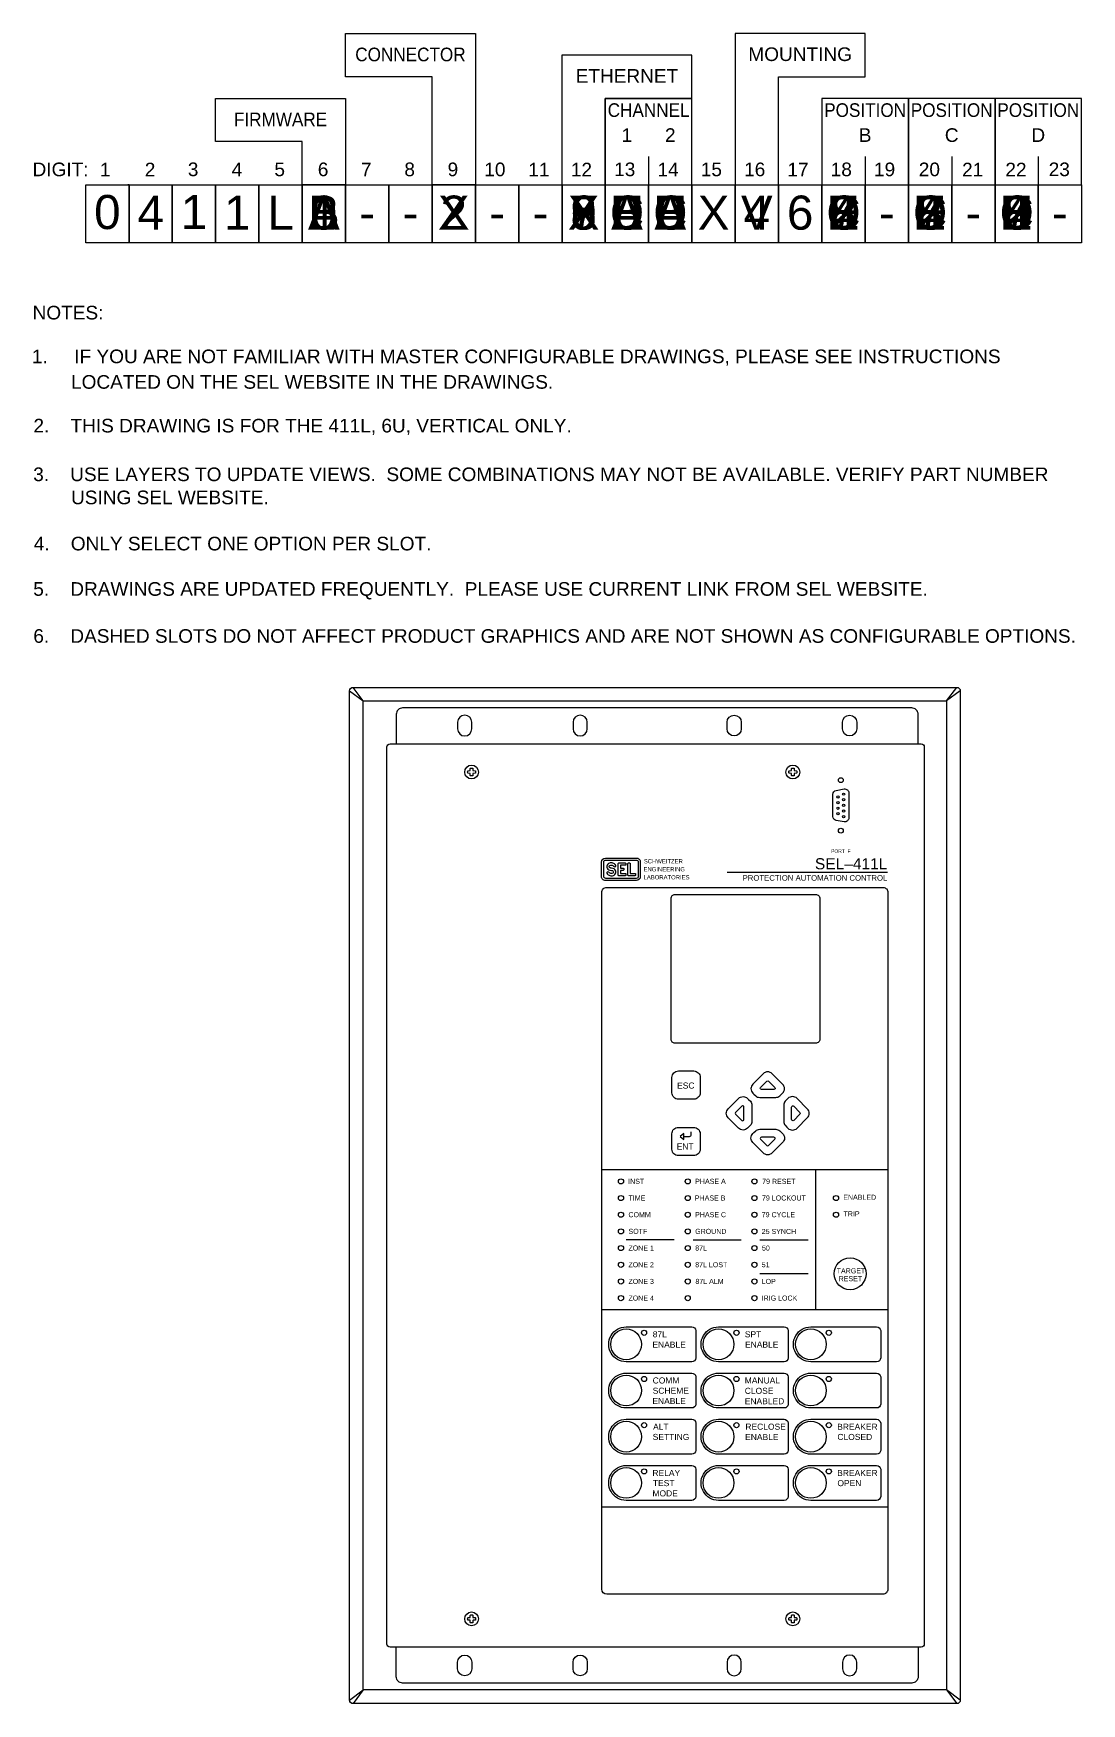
# Model space of a CAD drawing. Extents: x 1 to 47, y 1 to 34.6.
# Drawn here: x 0.99 to 21.41, y 2.04 to 34.58 of the extents above; entities that cross this region are included whole.
import ezdxf
from ezdxf.enums import TextEntityAlignment as Align

# ---------------------------------------------------------------- set-up
doc = ezdxf.new("R2010")
doc.units = 0
doc.header["$MEASUREMENT"] = 0
for name, color, linetype in [('10_0______DWG_', 7, 'CONTINUOUS'), ('1_0______FIRMWARE_', 7, 'CONTINUOUS'), ('1_1__0__STANDARD_CURRENT_D', 7, 'CONTINUOUS'), ('1_2__1__STANDARD_CURRENT_D', 7, 'CONTINUOUS'), ('1_3__A__STANDARD_CURRENT_D', 7, 'CONTINUOUS'), ('1_4__B__STANDARD_CURRENT_D', 7, 'CONTINUOUS'), ('2_0______CONNECTOR_TYPE_', 7, 'CONTINUOUS'), ('2_1__X__SCREW_TERMINAL_BLO', 7, 'CONTINUOUS'), ('2_2__2__CONNECTORIZED', 7, 'CONTINUOUS'), ('3_0______ETHERNET_CONNECTI', 7, 'CONTINUOUS'), ('3_1__X__NONE', 7, 'CONTINUOUS'), ('3_2__6___4__10-100BASE-T_C', 7, 'CONTINUOUS'), ('3_3__7___4__100BASE-FX_CON', 7, 'CONTINUOUS'), ('3_4__8___2__10-100BASE-T__', 7, 'CONTINUOUS'), ('3_5__9___2__100-1000BASE__', 7, 'CONTINUOUS'), ('4_0______CHANNEL_1_', 7, 'CONTINUOUS'), ('4_1__0__NONE', 7, 'CONTINUOUS'), ('4_2__A__ISOLATED_EIA-422', 7, 'CONTINUOUS'), ('4_3__B__ISOLATED_G_703_CO-', 7, 'CONTINUOUS'), ('4_4__C__850_NM_IEEE_C37_94', 7, 'CONTINUOUS'), ('4_5__D__1300_NM_FIBER', 7, 'CONTINUOUS'), ('4_6__E__1550_NM_FIBER', 7, 'CONTINUOUS'), ('4_7__H__1300_NM_IEEE_C37_9', 7, 'CONTINUOUS'), ('5_0______CHANNEL_2_', 7, 'CONTINUOUS'), ('5_1__0__NONE', 7, 'CONTINUOUS'), ('5_2__A__ISOLATED_EIA-422', 7, 'CONTINUOUS'), ('5_3__B__ISOLATED_G_703_CO-', 7, 'CONTINUOUS'), ('5_4__C__850_NM_IEEE_C37_94', 7, 'CONTINUOUS'), ('5_5__D__1300_NM_FIBER', 7, 'CONTINUOUS'), ('5_6__E__1550_NM_FIBER', 7, 'CONTINUOUS'), ('5_7__H__1300_NM_IEEE_C37_9', 7, 'CONTINUOUS'), ('6_0______MOUNTING_', 7, 'CONTINUOUS'), ('6_1__V__VERTICAL_RACK_MOUN', 7, 'CONTINUOUS'), ('6_2__4__VERTICAL_PANEL_MOU', 7, 'CONTINUOUS'), ('7_0______IO_BOARD_POSITION', 7, 'CONTINUOUS'), ('7_1__2___8__OPTOISOLATED_I', 7, 'CONTINUOUS'), ('7_2__7___8__OPTOISOLATED_I', 7, 'CONTINUOUS'), ('7_3__C___18__COMMON____6__', 7, 'CONTINUOUS'), ('7_4__D___18__COMMON____6__', 7, 'CONTINUOUS'), ('7_5__E___8__OPTOISOLATED_I', 7, 'CONTINUOUS'), ('7_6__4___18__COMMON____6__', 7, 'CONTINUOUS'), ('7_7__8___8__OPTOISOLATED_I', 7, 'CONTINUOUS'), ('8_0______IO_BOARD_POSITION', 7, 'CONTINUOUS'), ('8_1__2___8__OPTOISOLATED_I', 7, 'CONTINUOUS'), ('8_2__7___8__OPTOISOLATED_I', 7, 'CONTINUOUS'), ('8_3__C___18__COMMON____6__', 7, 'CONTINUOUS'), ('8_4__D___18__COMMON____6__', 7, 'CONTINUOUS'), ('8_5__E___8__OPTOISOLATED_I', 7, 'CONTINUOUS'), ('8_6__4___18__COMMON____6__', 7, 'CONTINUOUS'), ('8_7__8___8__OPTOISOLATED_I', 7, 'CONTINUOUS'), ('9_0______IO_BOARD_POSITION', 7, 'CONTINUOUS'), ('9_1__0__EMPTY_IO_BOARD_POS', 7, 'CONTINUOUS'), ('9_2__2___8__OPTOISOLATED_I', 7, 'CONTINUOUS'), ('9_3__7___8__OPTOISOLATED_I', 7, 'CONTINUOUS'), ('9_4__C___18__COMMON____6__', 7, 'CONTINUOUS'), ('9_5__D___18__COMMON____6__', 7, 'CONTINUOUS'), ('9_6__E___8__OPTOISOLATED_I', 7, 'CONTINUOUS'), ('9_7__4___18__COMMON____6__', 7, 'CONTINUOUS'), ('9_8__8___8__OPTOISOLATED_I', 7, 'CONTINUOUS')]:
    doc.layers.add(name, color=color, linetype=linetype)
doc.styles.add('ARIAL', font='arial.ttf')

msp = doc.modelspace()

# ---------------------------------------------------------------- linework, layer by layer
at = {"layer": '10_0______DWG_'}
for points in [[(8.757, 33.734), (7.069, 33.734), (7.069, 34.578), (9.601, 34.578), (9.601, 31.625), (8.757, 31.625), (8.757, 33.734)], [(15.507, 33.734), (17.195, 33.734), (17.195, 34.578), (14.664, 34.578), (14.664, 31.625), (15.507, 31.625), (15.507, 33.734)], [(12.132, 33.312), (13.82, 33.312), (13.82, 34.156), (11.288, 34.156), (11.288, 31.625), (12.132, 31.625), (12.132, 33.312)], [(6.226, 32.469), (4.538, 32.469), (4.538, 33.312), (7.07, 33.312), (7.07, 31.625), (6.226, 31.625), (6.226, 32.469)], [(13.82, 31.625), (13.82, 33.312), (12.132, 33.312), (12.132, 31.625), (13.82, 31.625)], [(18.039, 31.625), (18.039, 33.312), (16.351, 33.312), (16.351, 31.625), (18.039, 31.625)], [(19.726, 31.625), (19.726, 33.312), (18.039, 33.312), (18.039, 31.625), (19.726, 31.625)], [(21.413, 31.625), (21.413, 33.312), (19.726, 33.312), (19.726, 31.625), (21.413, 31.625)], [(12.976, 32.18), (12.976, 31.625)], [(17.195, 32.18), (17.195, 31.625)], [(18.882, 32.18), (18.882, 31.625)], [(20.569, 32.18), (20.569, 31.625)], [(2.851, 30.5), (2.007, 30.5), (2.007, 31.625), (2.851, 31.625), (2.851, 30.5)], [(3.695, 30.5), (2.851, 30.5), (2.851, 31.625), (3.695, 31.625), (3.695, 30.5)], [(4.538, 30.5), (3.695, 30.5), (3.695, 31.625), (4.538, 31.625), (4.538, 30.5)], [(5.382, 30.5), (4.538, 30.5), (4.538, 31.625), (5.382, 31.625), (5.382, 30.5)], [(6.226, 30.5), (5.382, 30.5), (5.382, 31.625), (6.226, 31.625), (6.226, 30.5)], [(7.07, 30.5), (6.226, 30.5), (6.226, 31.625), (7.07, 31.625), (7.07, 30.5)], [(7.913, 30.5), (7.07, 30.5), (7.07, 31.625), (7.913, 31.625), (7.913, 30.5)], [(8.757, 30.5), (7.913, 30.5), (7.913, 31.625), (8.757, 31.625), (8.757, 30.5)], [(9.601, 30.5), (8.757, 30.5), (8.757, 31.625), (9.601, 31.625), (9.601, 30.5)], [(10.445, 30.5), (9.601, 30.5), (9.601, 31.625), (10.445, 31.625), (10.445, 30.5)], [(11.289, 30.5), (10.445, 30.5), (10.445, 31.625), (11.289, 31.625), (11.289, 30.5)], [(12.132, 30.5), (11.289, 30.5), (11.289, 31.625), (12.132, 31.625), (12.132, 30.5)], [(12.976, 30.5), (12.132, 30.5), (12.132, 31.625), (12.976, 31.625), (12.976, 30.5)], [(13.82, 30.5), (12.976, 30.5), (12.976, 31.625), (13.82, 31.625), (13.82, 30.5)], [(14.664, 30.5), (13.82, 30.5), (13.82, 31.625), (14.664, 31.625), (14.664, 30.5)], [(15.507, 30.5), (14.664, 30.5), (14.664, 31.625), (15.507, 31.625), (15.507, 30.5)], [(16.351, 30.5), (15.507, 30.5), (15.507, 31.625), (16.351, 31.625), (16.351, 30.5)], [(17.195, 30.5), (16.351, 30.5), (16.351, 31.625), (17.195, 31.625), (17.195, 30.5)], [(18.038, 30.5), (17.195, 30.5), (17.195, 31.625), (18.038, 31.625), (18.038, 30.5)], [(18.882, 30.5), (18.038, 30.5), (18.038, 31.625), (18.882, 31.625), (18.882, 30.5)], [(19.726, 30.5), (18.882, 30.5), (18.882, 31.625), (19.726, 31.625), (19.726, 30.5)], [(20.57, 30.5), (19.726, 30.5), (19.726, 31.625), (20.57, 31.625), (20.57, 30.5)], [(21.413, 30.5), (20.57, 30.5), (20.57, 31.625), (21.413, 31.625), (21.413, 30.5)], [(17.628, 18.233), (14.504, 18.233)], [(17.638, 12.437), (12.062, 12.437)], [(16.228, 12.437), (16.228, 9.712)], [(13.477, 11.073), (12.539, 11.073)], [(13.842, 11.073), (14.78, 11.073)], [(15.144, 11.073), (16.082, 11.073)], [(15.144, 10.42), (16.082, 10.42)], [(17.638, 9.712), (12.062, 9.712)], [(17.638, 5.862), (12.062, 5.862)]]:
    msp.add_lwpolyline(points, dxfattribs=at)
for points in [[(9.603, 20.171, -0.391794), (9.595, 20.162), (9.555, 20.16, 0.399739), (9.554, 20.159), (9.552, 20.119, -0.391859), (9.544, 20.111), (9.51, 20.111, -0.391764), (9.502, 20.119), (9.5, 20.159, 0.399816), (9.499, 20.16), (9.459, 20.162, -0.391825), (9.451, 20.171), (9.45, 20.187), (9.451, 20.204, -0.391806), (9.459, 20.213), (9.499, 20.215, 0.399638), (9.5, 20.216), (9.502, 20.256, -0.391814), (9.51, 20.264), (9.544, 20.264, -0.39186), (9.552, 20.256), (9.554, 20.216, 0.399739), (9.555, 20.215), (9.595, 20.213, -0.391769), (9.603, 20.204), (9.604, 20.187), (9.603, 20.171)], [(15.863, 20.171, -0.391794), (15.855, 20.162), (15.815, 20.16, 0.399739), (15.814, 20.159), (15.812, 20.119, -0.391859), (15.804, 20.111), (15.77, 20.111, -0.391764), (15.762, 20.119), (15.76, 20.159, 0.399816), (15.759, 20.16), (15.719, 20.162, -0.391825), (15.711, 20.171), (15.71, 20.187), (15.711, 20.204, -0.391806), (15.719, 20.213), (15.759, 20.215, 0.399638), (15.76, 20.216), (15.762, 20.256, -0.391814), (15.77, 20.264), (15.804, 20.264, -0.39186), (15.812, 20.256), (15.814, 20.216, 0.399739), (15.815, 20.215), (15.855, 20.213, -0.391769), (15.863, 20.204), (15.864, 20.187), (15.863, 20.171)], [(13.664, 13.088), (13.772, 13.088, 0.414214), (13.807, 13.123), (13.807, 13.18)], [(13.664, 13.088), (13.772, 13.088, 0.414214), (13.807, 13.123), (13.807, 13.18)], [(9.603, 3.671, -0.391794), (9.595, 3.662), (9.555, 3.66, 0.399739), (9.554, 3.659), (9.552, 3.619, -0.391859), (9.544, 3.611), (9.51, 3.611, -0.391764), (9.502, 3.619), (9.5, 3.659, 0.399816), (9.499, 3.66), (9.459, 3.662, -0.391825), (9.451, 3.671), (9.45, 3.687), (9.451, 3.704, -0.391806), (9.459, 3.713), (9.499, 3.715, 0.399638), (9.5, 3.716), (9.502, 3.756, -0.391814), (9.51, 3.764), (9.544, 3.764, -0.39186), (9.552, 3.756), (9.554, 3.716, 0.399739), (9.555, 3.715), (9.595, 3.713, -0.391769), (9.603, 3.704), (9.604, 3.687), (9.603, 3.671)], [(15.863, 3.671, -0.391794), (15.855, 3.662), (15.815, 3.66, 0.399739), (15.814, 3.659), (15.812, 3.619, -0.391859), (15.804, 3.611), (15.77, 3.611, -0.391764), (15.762, 3.619), (15.76, 3.659, 0.399816), (15.759, 3.66), (15.719, 3.662, -0.391825), (15.711, 3.671), (15.71, 3.687), (15.711, 3.704, -0.391806), (15.719, 3.713), (15.759, 3.715, 0.399638), (15.76, 3.716), (15.762, 3.756, -0.391814), (15.77, 3.764), (15.804, 3.764, -0.39186), (15.812, 3.756), (15.814, 3.716, 0.399739), (15.815, 3.715), (15.855, 3.713, -0.391769), (15.863, 3.704), (15.864, 3.687), (15.863, 3.671)]]:
    msp.add_lwpolyline(points, format="xyb", dxfattribs=at)
for points in [[(16.877, 19.78), (16.877, 19.295, -0.46318), (16.785, 19.217), (16.631, 19.245, -0.363045), (16.566, 19.322), (16.566, 19.752, -0.360245), (16.631, 19.83), (16.785, 19.857, -0.463312)], [(12.136, 18.512), (12.739, 18.512, -0.41811), (12.814, 18.435), (12.814, 18.152, -0.404471), (12.739, 18.073), (12.136, 18.073, -0.41811), (12.06, 18.15), (12.06, 18.433, -0.404471)], [(12.142, 18.471), (12.735, 18.471, -0.378768), (12.775, 18.436), (12.775, 18.151, -0.441125), (12.735, 18.115), (12.142, 18.115, -0.378768), (12.102, 18.15), (12.102, 18.435, -0.441125)], [(12.246, 18.418, 0.192116), (12.182, 18.393, 0.12608), (12.162, 18.354, 0.336344), (12.198, 18.284, 0.087668), (12.25, 18.27, -0.022201), (12.265, 18.267, -0.039737), (12.276, 18.264, -0.23043), (12.295, 18.245, -0.182747), (12.293, 18.231, -0.221111), (12.259, 18.211, -0.058363), (12.237, 18.211, -0.13415), (12.215, 18.222, 0.006668), (12.202, 18.237, 0.085557), (12.2, 18.239, 0.231613), (12.169, 18.237, 0.170757), (12.163, 18.229, 0.118457), (12.165, 18.217, 0.153081), (12.191, 18.184, 0.186266), (12.255, 18.165, 0.192116), (12.319, 18.191, 0.12608), (12.339, 18.229, 0.336344), (12.303, 18.299, 0.087668), (12.251, 18.314, -0.022201), (12.236, 18.316, -0.039737), (12.225, 18.32, -0.23043), (12.206, 18.338, -0.182747), (12.208, 18.353, -0.221111), (12.243, 18.372, -0.058363), (12.264, 18.372, -0.13415), (12.287, 18.361, 0.006668), (12.299, 18.346, 0.085557), (12.302, 18.344, 0.231613), (12.332, 18.346, 0.170757), (12.338, 18.354, 0.118457), (12.337, 18.366, 0.153081), (12.311, 18.399, 0.186266)], [(12.396, 18.415), (12.522, 18.415, -0.424366), (12.533, 18.403), (12.533, 18.382, -0.404134), (12.522, 18.371), (12.427, 18.371), (12.427, 18.313), (12.482, 18.313, -0.477137), (12.491, 18.303), (12.491, 18.279, -0.353971), (12.482, 18.269), (12.427, 18.269), (12.427, 18.211), (12.522, 18.211, -0.424366), (12.533, 18.199), (12.533, 18.179, -0.404134), (12.522, 18.167), (12.396, 18.167, -0.432614), (12.384, 18.18), (12.384, 18.402, -0.396049)], [(12.584, 18.415), (12.606, 18.415, -0.432614), (12.618, 18.402), (12.618, 18.211), (12.71, 18.211, -0.424366), (12.722, 18.199), (12.722, 18.179, -0.404134), (12.71, 18.167), (12.584, 18.167, -0.432614), (12.572, 18.18), (12.572, 18.402, -0.396049)], [(12.162, 17.939), (17.548, 17.938, -0.44444), (17.638, 17.839), (17.638, 4.268, -0.41429), (17.538, 4.168), (12.162, 4.168, -0.414132), (12.062, 4.268), (12.062, 17.839, -0.414234)], [(16.233, 14.902), (13.493, 14.902, -0.414221), (13.413, 14.982), (13.413, 17.722, -0.414221), (13.493, 17.802), (16.233, 17.802, -0.414221), (16.313, 17.722), (16.313, 14.982, -0.414221)], [(13.556, 14.363), (13.856, 14.363, -0.414214), (13.981, 14.238), (13.981, 13.938, -0.414214), (13.856, 13.813), (13.556, 13.813, -0.414214), (13.431, 13.938), (13.431, 14.238, -0.414214)], [(13.556, 14.363), (13.856, 14.363, -0.414214), (13.981, 14.238), (13.981, 13.938, -0.414214), (13.856, 13.813), (13.556, 13.813, -0.414214), (13.431, 13.938), (13.431, 14.238, -0.414214)], [(15.453, 13.849, 0.176539), (15.531, 13.876), (15.568, 13.912), (15.587, 13.931, 0.414214), (15.587, 14.108), (15.385, 14.309, 0.414214), (15.209, 14.309), (15.007, 14.108, 0.414214), (15.007, 13.931), (15.026, 13.912), (15.063, 13.876, 0.176539), (15.141, 13.849)], [(15.314, 14.164), (15.435, 14.043, -0.66386), (15.418, 14.002), (15.176, 14.002, -0.66386), (15.159, 14.043), (15.28, 14.164, -0.408376)], [(14.987, 13.382, -0.176539), (14.96, 13.304), (14.924, 13.267), (14.905, 13.248, -0.414214), (14.729, 13.248), (14.527, 13.45, -0.414214), (14.527, 13.626), (14.729, 13.828, -0.414214), (14.905, 13.828), (14.924, 13.809), (14.96, 13.772, -0.176539), (14.987, 13.694)], [(14.672, 13.521), (14.793, 13.4, 0.66386), (14.834, 13.417), (14.834, 13.659, 0.66386), (14.793, 13.676), (14.672, 13.555, 0.408376)], [(15.609, 13.382, 0.176539), (15.636, 13.304), (15.672, 13.267), (15.691, 13.248, 0.414214), (15.868, 13.248), (16.069, 13.45, 0.414214), (16.069, 13.626), (15.868, 13.828, 0.414214), (15.691, 13.828), (15.672, 13.809), (15.636, 13.772, 0.176539), (15.609, 13.694)], [(15.924, 13.521), (15.803, 13.4, -0.66386), (15.762, 13.417), (15.762, 13.659, -0.66386), (15.803, 13.676), (15.924, 13.555, -0.408376)], [(13.555, 13.263), (13.855, 13.263, -0.414214), (13.98, 13.138), (13.98, 12.838, -0.414214), (13.855, 12.713), (13.555, 12.713, -0.414214), (13.43, 12.838), (13.43, 13.138, -0.414214)], [(13.555, 13.263), (13.855, 13.263, -0.414214), (13.98, 13.138), (13.98, 12.838, -0.414214), (13.855, 12.713), (13.555, 12.713, -0.414214), (13.43, 12.838), (13.43, 13.138, -0.414214)], [(15.453, 13.226, -0.176539), (15.531, 13.199), (15.568, 13.163), (15.587, 13.144, -0.414214), (15.587, 12.967), (15.385, 12.766, -0.414214), (15.209, 12.766), (15.007, 12.967, -0.414214), (15.007, 13.144), (15.026, 13.163), (15.063, 13.199, -0.176539), (15.141, 13.226)], [(15.314, 12.911), (15.435, 13.032, 0.66386), (15.418, 13.073), (15.176, 13.073, 0.66386), (15.159, 13.032), (15.28, 12.911, 0.408376)], [(12.538, 9.377), (13.817, 9.377, -0.385887), (13.898, 9.304), (13.898, 8.771, -0.395152), (13.817, 8.697), (12.538, 8.697, -1.000771)], [(14.338, 9.377), (15.617, 9.377, -0.385887), (15.698, 9.304), (15.698, 8.771, -0.395152), (15.617, 8.697), (14.338, 8.697, -1.000771)], [(16.138, 9.377), (17.417, 9.377, -0.385887), (17.498, 9.304), (17.498, 8.771, -0.395152), (17.417, 8.697), (16.138, 8.697, -1.000771)], [(12.538, 8.477), (13.817, 8.477, -0.385887), (13.899, 8.404), (13.899, 7.871, -0.395152), (13.817, 7.797), (12.538, 7.797, -1.000771)], [(14.338, 8.477), (15.617, 8.477, -0.385887), (15.698, 8.404), (15.698, 7.871, -0.395152), (15.617, 7.797), (14.338, 7.797, -1.000771)], [(16.138, 8.477), (17.417, 8.477, -0.385887), (17.498, 8.404), (17.498, 7.871, -0.395152), (17.417, 7.797), (16.138, 7.797, -1.000771)], [(12.538, 7.577), (13.817, 7.577, -0.385887), (13.899, 7.504), (13.899, 6.971, -0.395152), (13.817, 6.897), (12.538, 6.897, -1.000771)], [(14.338, 7.577), (15.617, 7.577, -0.385887), (15.698, 7.504), (15.698, 6.971, -0.395152), (15.617, 6.897), (14.338, 6.897, -1.000771)], [(16.138, 7.577), (17.417, 7.577, -0.385887), (17.498, 7.504), (17.498, 6.971, -0.395152), (17.417, 6.897), (16.138, 6.897, -1.000771)], [(12.538, 6.677), (13.817, 6.677, -0.385887), (13.899, 6.604), (13.899, 6.071, -0.395152), (13.817, 5.997), (12.538, 5.997, -1.000771)], [(14.338, 6.677), (15.617, 6.677, -0.385887), (15.698, 6.604), (15.698, 6.071, -0.395152), (15.617, 5.997), (14.338, 5.997, -1.000771)], [(16.138, 6.677), (17.417, 6.677, -0.385887), (17.498, 6.604), (17.498, 6.071, -0.395152), (17.417, 5.997), (16.138, 5.997, -1.000771)]]:
    msp.add_lwpolyline(points, format="xyb", close=True, dxfattribs=at)
msp.add_lwpolyline([(13.664, 13.146), (13.589, 13.088), (13.664, 13.03)], close=True, dxfattribs=at)
msp.add_lwpolyline([(13.664, 13.146), (13.589, 13.088), (13.664, 13.03)], close=True, dxfattribs=at)
for centre, radius in [((9.527, 20.187), 0.135), ((15.787, 20.187), 0.135), ((16.722, 20.029), 0.047), ((16.666, 19.701), 0.0225), ((16.666, 19.592), 0.0225), ((16.777, 19.756), 0.0225), ((16.777, 19.646), 0.0225), ((16.777, 19.537), 0.0225), ((16.666, 19.483), 0.0225), ((16.666, 19.374), 0.0225), ((16.777, 19.428), 0.0225), ((16.777, 19.319), 0.0225), ((16.722, 19.045), 0.047), ((12.438, 12.212), 0.05), ((13.738, 12.212), 0.05), ((15.038, 12.212), 0.05), ((12.438, 11.887), 0.05), ((13.738, 11.887), 0.05), ((15.038, 11.887), 0.05), ((16.628, 11.887), 0.05), ((12.438, 11.562), 0.05), ((13.738, 11.562), 0.05), ((15.038, 11.562), 0.05), ((16.628, 11.562), 0.05), ((12.438, 11.237), 0.05), ((13.738, 11.237), 0.05), ((15.038, 11.237), 0.05), ((12.438, 10.912), 0.05), ((13.738, 10.912), 0.05), ((15.038, 10.912), 0.05), ((12.438, 10.587), 0.05), ((13.738, 10.587), 0.05), ((15.038, 10.587), 0.05), ((16.903, 10.412), 0.31), ((12.438, 10.262), 0.05), ((13.738, 10.262), 0.05), ((15.038, 10.262), 0.05), ((12.438, 9.937), 0.05), ((13.738, 9.937), 0.05), ((15.038, 9.937), 0.05), ((12.538, 9.037), 0.3), ((12.888, 9.262), 0.05), ((14.338, 9.037), 0.3), ((14.688, 9.262), 0.05), ((16.138, 9.037), 0.3), ((16.487, 9.262), 0.05), ((12.538, 8.137), 0.3), ((12.888, 8.362), 0.05), ((14.338, 8.137), 0.3), ((14.688, 8.362), 0.05), ((16.138, 8.137), 0.3), ((16.487, 8.362), 0.05), ((12.538, 7.237), 0.3), ((12.888, 7.462), 0.05), ((14.338, 7.237), 0.3), ((14.687, 7.462), 0.05), ((16.138, 7.237), 0.3), ((16.487, 7.462), 0.05), ((12.538, 6.337), 0.3), ((12.888, 6.562), 0.05), ((14.338, 6.337), 0.3), ((14.688, 6.562), 0.05), ((16.138, 6.337), 0.3), ((16.487, 6.562), 0.05), ((9.527, 3.687), 0.135), ((15.787, 3.687), 0.135)]:
    msp.add_circle(centre, radius, dxfattribs=at)
at = {"layer": '1_0______FIRMWARE_'}
msp.add_lwpolyline([(2.851, 31.625), (2.831, 31.625)], dxfattribs=at)
msp.add_lwpolyline([(2.851, 31.625), (2.831, 31.625)], dxfattribs=at)
at = {"layer": '2_0______CONNECTOR_TYPE_'}
msp.add_lwpolyline([(2.851, 31.625), (2.831, 31.625)], dxfattribs=at)
msp.add_lwpolyline([(2.851, 31.625), (2.831, 31.625)], dxfattribs=at)
at = {"layer": '3_0______ETHERNET_CONNECTI'}
msp.add_lwpolyline([(2.851, 31.625), (2.831, 31.625)], dxfattribs=at)
at = {"layer": '4_0______CHANNEL_1_'}
msp.add_lwpolyline([(2.851, 31.625), (2.831, 31.625)], dxfattribs=at)
at = {"layer": '5_0______CHANNEL_2_'}
msp.add_lwpolyline([(2.851, 31.625), (2.831, 31.625)], dxfattribs=at)
at = {"layer": '6_0______MOUNTING_'}
msp.add_lwpolyline([(2.851, 31.625), (2.831, 31.625)], dxfattribs=at)
at = {"layer": '6_1__V__VERTICAL_RACK_MOUN'}
for points in [[(18.228, 20.737), (18.228, 21.312, 0.414214), (18.103, 21.437), (8.183, 21.437, 0.414214), (8.058, 21.312), (8.058, 20.737)], [(18.228, 3.137), (18.228, 2.562, -0.414214), (18.103, 2.437), (8.183, 2.437, -0.414214), (8.058, 2.562), (8.058, 3.137)]]:
    msp.add_lwpolyline(points, format="xyb", dxfattribs=at)
for points in [[(9.254, 21.157), (9.254, 21.029, 1), (9.532, 21.029), (9.532, 21.157, 1)], [(11.504, 21.157), (11.504, 21.029, 1), (11.782, 21.029), (11.782, 21.157, 1)], [(14.782, 21.157), (14.782, 21.029, -1), (14.504, 21.029), (14.504, 21.157, -1)], [(17.032, 21.157), (17.032, 21.029, -1), (16.754, 21.029), (16.754, 21.157, -1)], [(18.348, 20.676), (18.348, 3.198, -0.414268), (18.287, 3.137), (7.939, 3.137, -0.414191), (7.878, 3.198), (7.878, 20.676, -0.414159), (7.939, 20.737), (18.287, 20.737, -0.414191)], [(9.254, 2.717), (9.254, 2.845, -1), (9.532, 2.845), (9.532, 2.717, -1)], [(11.504, 2.717), (11.504, 2.845, -1), (11.782, 2.845), (11.782, 2.717, -1)], [(14.782, 2.717), (14.782, 2.845, 1), (14.504, 2.845), (14.504, 2.717, 1)], [(17.032, 2.717), (17.032, 2.845, 1), (16.754, 2.845), (16.754, 2.717, 1)]]:
    msp.add_lwpolyline(points, format="xyb", close=True, dxfattribs=at)
at = {"layer": '6_2__4__VERTICAL_PANEL_MOU'}
msp.add_lwpolyline([(19.05, 21.77), (19.05, 2.105, -0.41408), (18.983, 2.037), (7.218, 2.037, -0.41408), (7.15, 2.105), (7.15, 21.77, -0.41408), (7.217, 21.837), (18.983, 21.837, -0.41408)], format="xyb", close=True, dxfattribs=at)
for points in [[(7.15, 21.77), (7.416, 21.572), (7.218, 21.837)], [(19.05, 21.77), (18.784, 21.572), (18.983, 21.837)], [(7.15, 2.105), (7.416, 2.303), (7.218, 2.037)], [(19.05, 2.105), (18.784, 2.303), (18.983, 2.037)]]:
    msp.add_lwpolyline(points, dxfattribs=at)
msp.add_lwpolyline([(18.784, 21.572), (18.784, 2.303), (7.416, 2.303), (7.416, 21.572)], close=True, dxfattribs=at)
at = {"layer": '7_0______IO_BOARD_POSITION'}
msp.add_lwpolyline([(2.851, 31.625), (2.831, 31.625)], dxfattribs=at)
at = {"layer": '8_0______IO_BOARD_POSITION'}
msp.add_lwpolyline([(2.851, 31.625), (2.831, 31.625)], dxfattribs=at)
at = {"layer": '9_0______IO_BOARD_POSITION'}
msp.add_lwpolyline([(2.851, 31.625), (2.831, 31.625)], dxfattribs=at)

# ---------------------------------------------------------------- texts
at = {"layer": '10_0______DWG_', "style": 'ARIAL', "width": 0.9}
for s, p in [('CONNECTOR', (8.335, 34.035)), ('CHANNEL', (12.976, 32.951)), ('POSITION', (17.195, 32.951)), ('POSITION', (18.882, 32.951)), ('POSITION', (20.569, 32.951)), ('FIRMWARE', (5.804, 32.769))]:
    msp.add_text(s, height=0.2655, dxfattribs=at).set_placement(p, align=Align.CENTER)
at = {"layer": '10_0______DWG_', "style": 'ARIAL'}
for s, height, p in [('MOUNTING', 0.2655, (15.929, 34.04)), ('ETHERNET', 0.2655, (12.554, 33.618)), ('1', 0.266, (12.554, 32.464)), ('2', 0.266, (13.398, 32.464)), ('B', 0.266, (17.195, 32.464)), ('C', 0.266, (18.882, 32.464)), ('D', 0.266, (20.569, 32.464)), ('0', 0.664, (2.429, 30.766)), ('4', 0.664, (3.273, 30.754)), ('1', 0.664, (4.116, 30.766)), ('1', 0.664, (4.96, 30.754)), ('L', 0.664, (5.804, 30.754)), ('X', 0.664, (14.242, 30.755)), ('6', 0.664, (15.929, 30.754)), ('-', 0.664, (7.491, 30.754)), ('-', 0.664, (8.335, 30.754)), ('-', 0.664, (10.023, 30.754)), ('-', 0.664, (10.867, 30.754)), ('-', 0.664, (17.617, 30.754)), ('-', 0.664, (19.304, 30.754)), ('-', 0.664, (20.992, 30.754)), ('PORT  F', 0.0688, (16.722, 18.611))]:
    msp.add_text(s, height=height, dxfattribs=at).set_placement(p, align=Align.CENTER)
for s, height, p in [('DIGIT:', 0.2655, (0.971, 31.796)), ('1', 0.266, (2.284, 31.792)), ('2', 0.266, (3.158, 31.792)), ('3', 0.266, (3.997, 31.797)), ('4', 0.266, (4.851, 31.792)), ('5', 0.266, (5.684, 31.796)), ('6', 0.266, (6.53, 31.796)), ('7', 0.266, (7.37, 31.792)), ('8', 0.266, (8.216, 31.796)), ('9', 0.266, (9.059, 31.796)), ('10', 0.2655, (9.774, 31.796)), ('11', 0.2655, (10.632, 31.792)), ('12', 0.2655, (11.461, 31.792)), ('13', 0.2655, (12.305, 31.797)), ('14', 0.2655, (13.149, 31.792)), ('15', 0.2655, (13.993, 31.796)), ('16', 0.2655, (14.837, 31.796)), ('17', 0.2655, (15.68, 31.792)), ('18', 0.2655, (16.524, 31.796)), ('19', 0.2655, (17.368, 31.796)), ('20', 0.2655, (18.241, 31.796)), ('21', 0.2655, (19.085, 31.792)), ('22', 0.2655, (19.928, 31.792)), ('23', 0.2655, (20.772, 31.797)), ('NOTES:', 0.2655, (0.972, 29.005)), ('1.     IF YOU ARE NOT FAMILIAR WITH MASTER CONFIGURABLE DRAWINGS, PLEASE SEE INSTRUCTIONS', 0.2655, (0.96, 28.153)), ('       LOCATED ON THE SEL WEBSITE IN THE DRAWINGS.', 0.2655, (1, 27.655)), ('2.    THIS DRAWING IS FOR THE 411L, 6U, VERTICAL ONLY.', 0.2655, (0.989, 26.803)), ('3.    USE LAYERS TO UPDATE VIEWS.  SOME COMBINATIONS MAY NOT BE AVAILABLE. VERIFY PART NUMBER', 0.2655, (0.984, 25.855)), ('       USING SEL WEBSITE.', 0.2655, (1, 25.405)), ('4.    ONLY SELECT ONE OPTION PER SLOT.', 0.2655, (0.995, 24.505)), ('5.    DRAWINGS ARE UPDATED FREQUENTLY.  PLEASE USE CURRENT LINK FROM SEL WEBSITE.', 0.2655, (0.985, 23.621)), ('6.    DASHED SLOTS DO NOT AFFECT PRODUCT GRAPHICS AND ARE NOT SHOWN AS CONFIGURABLE OPTIONS.', 0.2655, (0.986, 22.705)), ('SCHWEITZER', 0.0824, (12.883, 18.408)), ('ENGINEERING', 0.08237, (12.878, 18.252)), ('LABORATORIES', 0.08237, (12.878, 18.096)), ('ESC', 0.118, (13.531, 14.02)), ('ENT', 0.118, (13.524, 12.832)), ('INST', 0.0983, (12.578, 12.164)), ('PHASE A', 0.0983, (13.884, 12.164)), ('79 RESET', 0.0983, (15.189, 12.164)), ('TIME', 0.0983, (12.585, 11.839)), ('PHASE B', 0.0983, (13.878, 11.839)), ('79 LOCKOUT', 0.0983, (15.186, 11.839)), ('ENABLED', 0.0983, (16.769, 11.854)), ('COMM', 0.0983, (12.583, 11.514)), ('PHASE C', 0.0983, (13.883, 11.514)), ('79 CYCLE', 0.0983, (15.18, 11.514)), ('TRIP', 0.0983, (16.775, 11.53)), ('SOTF', 0.0983, (12.584, 11.189)), ('GROUND', 0.0983, (13.883, 11.189)), ('25 SYNCH', 0.0983, (15.18, 11.187)), ('ZONE 1', 0.0983, (12.583, 10.864)), ('87L', 0.0983, (13.884, 10.864)), ('50', 0.0983, (15.185, 10.864)), ('ZONE 2', 0.0983, (12.583, 10.539)), ('87L LOST', 0.0983, (13.884, 10.539)), ('51', 0.0983, (15.18, 10.539)), ('TARGET', 0.0983, (16.641, 10.42)), ('ZONE 3', 0.0983, (12.583, 10.214)), ('87L ALM', 0.0983, (13.888, 10.214)), ('LOP', 0.0983, (15.18, 10.214)), ('RESET', 0.0983, (16.679, 10.267)), ('ZONE 4', 0.0983, (12.583, 9.889)), ('IRIG LOCK', 0.0983, (15.179, 9.889))]:
    msp.add_text(s, height=height, dxfattribs=at).set_placement(p)
for s, height, p in [('SEL–411L', 0.2163, (17.628, 18.292)), ('PROTECTION AUTOMATION CONTROL', 0.10817, (17.628, 18.07))]:
    msp.add_text(s, height=height, dxfattribs=at).set_placement(p, align=Align.RIGHT)
at = {"layer": '1_1__0__STANDARD_CURRENT_D', "style": 'ARIAL'}
msp.add_text('0', height=0.664, dxfattribs=at).set_placement((6.648, 30.754), align=Align.CENTER)
for s, p in [('87L', (13.056, 9.174)), ('SPT', (14.851, 9.174)), ('ENABLE', (13.05, 8.972)), ('ENABLE', (14.855, 8.974)), ('COMM', (13.055, 8.274)), ('SCHEME', (13.056, 8.074)), ('CLOSE', (14.85, 8.072)), ('MANUAL', (14.85, 8.274)), ('ENABLE', (13.05, 7.872)), ('ENABLED', (14.85, 7.87)), ('ALT', (13.063, 7.372)), ('RECLOSE', (14.862, 7.374)), ('BREAKER', (16.651, 7.372)), ('SETTING', (13.056, 7.174)), ('ENABLE', (14.857, 7.172)), ('CLOSED', (16.655, 7.174)), ('RELAY', (13.05, 6.472)), ('BREAKER', (16.651, 6.472)), ('TEST', (13.059, 6.274)), ('MODE', (13.051, 6.074)), ('OPEN', (16.655, 6.274))]:
    msp.add_text(s, height=0.118, dxfattribs=at).set_placement(p)
at = {"layer": '1_2__1__STANDARD_CURRENT_D', "style": 'ARIAL'}
msp.add_text('1', height=0.664, dxfattribs=at).set_placement((6.648, 30.754), align=Align.CENTER)
for s, p in [('87L', (13.056, 9.174)), ('SPT', (14.851, 9.174)), ('ENABLE', (13.05, 8.972)), ('ENABLE', (14.855, 8.974)), ('COMM', (13.055, 8.274)), ('SCHEME', (13.056, 8.074)), ('CLOSE', (14.85, 8.072)), ('MANUAL', (14.85, 8.274)), ('ENABLE', (13.05, 7.872)), ('ENABLED', (14.85, 7.87)), ('ALT', (13.063, 7.372)), ('RECLOSE', (14.862, 7.374)), ('BREAKER', (16.651, 7.372)), ('SETTING', (13.056, 7.174)), ('ENABLE', (14.857, 7.172)), ('CLOSED', (16.655, 7.174)), ('RELAY', (13.05, 6.472)), ('BREAKER', (16.651, 6.472)), ('TEST', (13.059, 6.274)), ('MODE', (13.051, 6.074)), ('OPEN', (16.655, 6.274))]:
    msp.add_text(s, height=0.118, dxfattribs=at).set_placement(p)
at = {"layer": '1_3__A__STANDARD_CURRENT_D', "style": 'ARIAL'}
msp.add_text('A', height=0.664, dxfattribs=at).set_placement((6.648, 30.754), align=Align.CENTER)
at = {"layer": '1_4__B__STANDARD_CURRENT_D', "style": 'ARIAL'}
msp.add_text('B', height=0.664, dxfattribs=at).set_placement((6.648, 30.754), align=Align.CENTER)
for s, p in [('87L', (13.056, 9.174)), ('SPT', (14.851, 9.174)), ('ENABLE', (13.05, 8.972)), ('ENABLE', (14.855, 8.974)), ('COMM', (13.055, 8.274)), ('SCHEME', (13.056, 8.074)), ('CLOSE', (14.85, 8.072)), ('MANUAL', (14.85, 8.274)), ('ENABLE', (13.05, 7.872)), ('ENABLED', (14.85, 7.87)), ('ALT', (13.063, 7.372)), ('RECLOSE', (14.862, 7.374)), ('BREAKER', (16.651, 7.372)), ('SETTING', (13.056, 7.174)), ('ENABLE', (14.857, 7.172)), ('CLOSED', (16.655, 7.174)), ('RELAY', (13.05, 6.472)), ('BREAKER', (16.651, 6.472)), ('TEST', (13.059, 6.274)), ('MODE', (13.051, 6.074)), ('OPEN', (16.655, 6.274))]:
    msp.add_text(s, height=0.118, dxfattribs=at).set_placement(p)
at = {"layer": '2_1__X__SCREW_TERMINAL_BLO', "style": 'ARIAL'}
msp.add_text('X', height=0.664, dxfattribs=at).set_placement((9.179, 30.754), align=Align.CENTER)
at = {"layer": '2_2__2__CONNECTORIZED', "style": 'ARIAL'}
msp.add_text('2', height=0.664, dxfattribs=at).set_placement((9.179, 30.754), align=Align.CENTER)
at = {"layer": '3_1__X__NONE', "style": 'ARIAL'}
msp.add_text('X', height=0.664, dxfattribs=at).set_placement((11.71, 30.754), align=Align.CENTER)
at = {"layer": '3_2__6___4__10-100BASE-T_C', "style": 'ARIAL'}
msp.add_text('6', height=0.664, dxfattribs=at).set_placement((11.71, 30.754), align=Align.CENTER)
at = {"layer": '3_3__7___4__100BASE-FX_CON', "style": 'ARIAL'}
msp.add_text('7', height=0.664, dxfattribs=at).set_placement((11.71, 30.754), align=Align.CENTER)
at = {"layer": '3_4__8___2__10-100BASE-T__', "style": 'ARIAL'}
msp.add_text('8', height=0.664, dxfattribs=at).set_placement((11.71, 30.754), align=Align.CENTER)
at = {"layer": '3_5__9___2__100-1000BASE__', "style": 'ARIAL'}
msp.add_text('9', height=0.664, dxfattribs=at).set_placement((11.71, 30.754), align=Align.CENTER)
at = {"layer": '4_1__0__NONE', "style": 'ARIAL'}
msp.add_text('0', height=0.664, dxfattribs=at).set_placement((12.554, 30.754), align=Align.CENTER)
msp.add_text('0', height=0.664, dxfattribs=at).set_placement((12.554, 30.754), align=Align.CENTER)
at = {"layer": '4_2__A__ISOLATED_EIA-422', "style": 'ARIAL'}
msp.add_text('A', height=0.664, dxfattribs=at).set_placement((12.554, 30.754), align=Align.CENTER)
at = {"layer": '4_3__B__ISOLATED_G_703_CO-', "style": 'ARIAL'}
msp.add_text('B', height=0.664, dxfattribs=at).set_placement((12.554, 30.754), align=Align.CENTER)
at = {"layer": '4_4__C__850_NM_IEEE_C37_94', "style": 'ARIAL'}
msp.add_text('C', height=0.664, dxfattribs=at).set_placement((12.554, 30.754), align=Align.CENTER)
at = {"layer": '4_5__D__1300_NM_FIBER', "style": 'ARIAL'}
msp.add_text('D', height=0.664, dxfattribs=at).set_placement((12.554, 30.754), align=Align.CENTER)
at = {"layer": '4_6__E__1550_NM_FIBER', "style": 'ARIAL'}
msp.add_text('E', height=0.664, dxfattribs=at).set_placement((12.554, 30.754), align=Align.CENTER)
at = {"layer": '4_7__H__1300_NM_IEEE_C37_9', "style": 'ARIAL'}
msp.add_text('H', height=0.664, dxfattribs=at).set_placement((12.554, 30.754), align=Align.CENTER)
at = {"layer": '5_1__0__NONE', "style": 'ARIAL'}
msp.add_text('0', height=0.664, dxfattribs=at).set_placement((13.398, 30.754), align=Align.CENTER)
at = {"layer": '5_2__A__ISOLATED_EIA-422', "style": 'ARIAL'}
msp.add_text('A', height=0.664, dxfattribs=at).set_placement((13.398, 30.754), align=Align.CENTER)
at = {"layer": '5_3__B__ISOLATED_G_703_CO-', "style": 'ARIAL'}
msp.add_text('B', height=0.664, dxfattribs=at).set_placement((13.398, 30.754), align=Align.CENTER)
at = {"layer": '5_4__C__850_NM_IEEE_C37_94', "style": 'ARIAL'}
msp.add_text('C', height=0.664, dxfattribs=at).set_placement((13.398, 30.754), align=Align.CENTER)
at = {"layer": '5_5__D__1300_NM_FIBER', "style": 'ARIAL'}
msp.add_text('D', height=0.664, dxfattribs=at).set_placement((13.398, 30.754), align=Align.CENTER)
at = {"layer": '5_6__E__1550_NM_FIBER', "style": 'ARIAL'}
msp.add_text('E', height=0.664, dxfattribs=at).set_placement((13.398, 30.754), align=Align.CENTER)
at = {"layer": '5_7__H__1300_NM_IEEE_C37_9', "style": 'ARIAL'}
msp.add_text('H', height=0.664, dxfattribs=at).set_placement((13.398, 30.754), align=Align.CENTER)
at = {"layer": '6_1__V__VERTICAL_RACK_MOUN', "style": 'ARIAL'}
msp.add_text('V', height=0.664, dxfattribs=at).set_placement((15.085, 30.754), align=Align.CENTER)
at = {"layer": '6_2__4__VERTICAL_PANEL_MOU', "style": 'ARIAL'}
msp.add_text('4', height=0.664, dxfattribs=at).set_placement((15.085, 30.754), align=Align.CENTER)
at = {"layer": '7_1__2___8__OPTOISOLATED_I', "style": 'ARIAL'}
msp.add_text('2', height=0.664, dxfattribs=at).set_placement((16.773, 30.754), align=Align.CENTER)
at = {"layer": '7_2__7___8__OPTOISOLATED_I', "style": 'ARIAL'}
msp.add_text('7', height=0.664, dxfattribs=at).set_placement((16.773, 30.754), align=Align.CENTER)
at = {"layer": '7_3__C___18__COMMON____6__', "style": 'ARIAL'}
msp.add_text('C', height=0.664, dxfattribs=at).set_placement((16.773, 30.754), align=Align.CENTER)
at = {"layer": '7_4__D___18__COMMON____6__', "style": 'ARIAL'}
msp.add_text('D', height=0.664, dxfattribs=at).set_placement((16.773, 30.754), align=Align.CENTER)
at = {"layer": '7_5__E___8__OPTOISOLATED_I', "style": 'ARIAL'}
msp.add_text('E', height=0.664, dxfattribs=at).set_placement((16.773, 30.754), align=Align.CENTER)
at = {"layer": '7_6__4___18__COMMON____6__', "style": 'ARIAL'}
msp.add_text('4', height=0.664, dxfattribs=at).set_placement((16.773, 30.754), align=Align.CENTER)
at = {"layer": '7_7__8___8__OPTOISOLATED_I', "style": 'ARIAL'}
msp.add_text('8', height=0.664, dxfattribs=at).set_placement((16.773, 30.754), align=Align.CENTER)
at = {"layer": '8_1__2___8__OPTOISOLATED_I', "style": 'ARIAL'}
msp.add_text('2', height=0.664, dxfattribs=at).set_placement((18.46, 30.754), align=Align.CENTER)
at = {"layer": '8_2__7___8__OPTOISOLATED_I', "style": 'ARIAL'}
msp.add_text('7', height=0.664, dxfattribs=at).set_placement((18.46, 30.754), align=Align.CENTER)
at = {"layer": '8_3__C___18__COMMON____6__', "style": 'ARIAL'}
msp.add_text('C', height=0.664, dxfattribs=at).set_placement((18.46, 30.754), align=Align.CENTER)
at = {"layer": '8_4__D___18__COMMON____6__', "style": 'ARIAL'}
msp.add_text('D', height=0.664, dxfattribs=at).set_placement((18.46, 30.754), align=Align.CENTER)
at = {"layer": '8_5__E___8__OPTOISOLATED_I', "style": 'ARIAL'}
msp.add_text('E', height=0.664, dxfattribs=at).set_placement((18.46, 30.754), align=Align.CENTER)
at = {"layer": '8_6__4___18__COMMON____6__', "style": 'ARIAL'}
msp.add_text('4', height=0.664, dxfattribs=at).set_placement((18.46, 30.754), align=Align.CENTER)
at = {"layer": '8_7__8___8__OPTOISOLATED_I', "style": 'ARIAL'}
msp.add_text('8', height=0.664, dxfattribs=at).set_placement((18.46, 30.754), align=Align.CENTER)
at = {"layer": '9_1__0__EMPTY_IO_BOARD_POS', "style": 'ARIAL'}
msp.add_text('0', height=0.664, dxfattribs=at).set_placement((20.148, 30.754), align=Align.CENTER)
at = {"layer": '9_2__2___8__OPTOISOLATED_I', "style": 'ARIAL'}
msp.add_text('2', height=0.664, dxfattribs=at).set_placement((20.148, 30.754), align=Align.CENTER)
at = {"layer": '9_3__7___8__OPTOISOLATED_I', "style": 'ARIAL'}
msp.add_text('7', height=0.664, dxfattribs=at).set_placement((20.148, 30.754), align=Align.CENTER)
at = {"layer": '9_4__C___18__COMMON____6__', "style": 'ARIAL'}
msp.add_text('C', height=0.664, dxfattribs=at).set_placement((20.148, 30.754), align=Align.CENTER)
at = {"layer": '9_5__D___18__COMMON____6__', "style": 'ARIAL'}
msp.add_text('D', height=0.664, dxfattribs=at).set_placement((20.148, 30.754), align=Align.CENTER)
at = {"layer": '9_6__E___8__OPTOISOLATED_I', "style": 'ARIAL'}
msp.add_text('E', height=0.664, dxfattribs=at).set_placement((20.148, 30.754), align=Align.CENTER)
at = {"layer": '9_7__4___18__COMMON____6__', "style": 'ARIAL'}
msp.add_text('4', height=0.664, dxfattribs=at).set_placement((20.148, 30.754), align=Align.CENTER)
at = {"layer": '9_8__8___8__OPTOISOLATED_I', "style": 'ARIAL'}
msp.add_text('8', height=0.664, dxfattribs=at).set_placement((20.148, 30.754), align=Align.CENTER)

doc.saveas('drawing.dxf')
